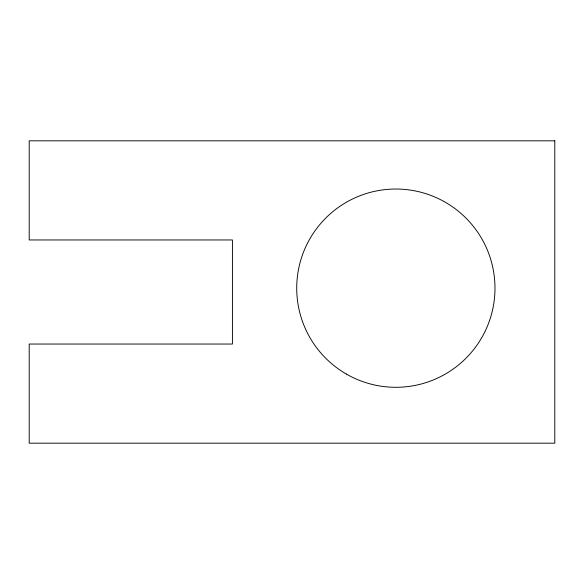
<?xml version="1.0" encoding="UTF-8"?>
<svg xmlns="http://www.w3.org/2000/svg" width="584" height="584" viewBox="0 0 584 584"><rect width="100%" height="100%" fill="white"/><g stroke="black" fill="none" stroke-linecap="round" stroke-linejoin="round"><path stroke-width="0.88" d="M554.8 140.824L29.2 140.824L29.2 239.958L232.425 239.958L232.425 344.042L29.2 344.042L29.2 443.176L554.8 443.176L554.8 140.824M346.283 374.016A99.134 99.134 0 0 0 494.984 288.168A99.134 99.134 0 0 0 346.283 202.312A99.134 99.134 0 0 0 346.283 374.016"/></g></svg>
